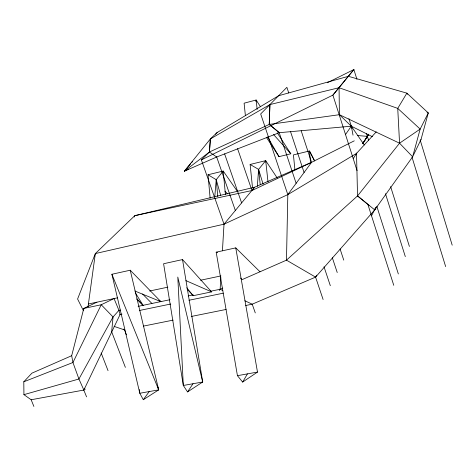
<?xml version="1.0" encoding="UTF-8"?>
<svg xmlns="http://www.w3.org/2000/svg" width="476" height="476" viewBox="0 0 476 476"><rect width="100%" height="100%" fill="white"/><g stroke="black" fill="none" stroke-linecap="round" stroke-linejoin="round"><path stroke-width="0.71" d="M288.73 92.939L286.885 87.334L260.681 113.954L287.819 194.607L286.481 260.158L315.576 277.115L323.109 299.511M219.234 290.491L220.132 289.265L220.84 277.407M222.429 250.792L224.017 224.178L201.372 159.912L209.446 151.999L269.232 124.42L339.418 114.698L399.56 143.199L412.632 156.794L374.719 209.886L315.576 277.115L252.209 304.188L245.681 305.503M427.031 112.193L428.287 112.931L420.159 129.085L412.632 156.794L421.004 139.557L428.287 112.931L406.873 93.153L348.42 76.309L278.627 95.724L217.104 132.542L210.356 138.927L209.428 152.005L184.361 171.193L216.687 157.003L279.233 132.697L351.318 126.194L372.416 136.719M257.337 186.294L258.611 169.402L265.697 160.65L277.187 177.935M83.675 309.912L83.794 308.43L96.908 302.177M214.771 196.671L216.223 179.684L223.208 171.051L237.572 191.632M88.012 306.883L95.337 253.571L134.803 215.67L254.595 187.223L311.566 162.328L354.263 140.837M71.68 355.715L83.794 308.43L101.239 304.753L114.032 298.553L118.941 310.334L120.107 314.463L83.859 390.04L31.154 399.757L23.931 394.652L23.8 381.794L31.934 373.148L71.68 355.715L72.941 362.504L78.933 379.003L83.859 390.04M255.761 101.352L256.142 100.002L244.105 103.185L245.402 115.727M265.299 162.036L265.697 160.65L250.12 164.458L252.53 187.859M260.229 184.694L258.611 169.402L250.12 164.458M217.776 196.546L216.229 179.684L208.036 174.763L210.136 198.266M134.208 217.008L134.803 215.67L251.965 190.525L311.566 162.328L301.183 130.787M376.046 207.274L374.719 209.886L357.541 195.916L356.518 153.409L376.248 131.864M374.88 209.256L375.54 207.976M371.518 215.789L375.499 208.042M315.576 277.115L316.659 275.188M259.997 271.778L235.751 247.877L216.187 252.179L237.435 375.683L242.647 382.067L247.431 373.886M353.228 158.639L356.816 152.986M362.801 143.573L368.781 134.155M187.199 289.2L193.226 295.697L211.588 291.877L182.522 259.581L163.595 263.746L183.314 385.477L187.556 391.915L192.982 383.745M345.505 134.512L351.693 125.646M134.815 290.997L160.864 301.623L130.222 270.219L111.902 274.259L139.795 393.259L143.3 399.721L149.22 391.564M420.135 140.747L421.004 139.557M83.395 310.62L77.594 299.017L95.337 253.571L224.017 224.178L287.819 194.607L311.566 162.328M240.547 278.032L242.07 279.644L286.481 260.158L357.541 195.916L399.56 143.199L420.159 129.085L397.734 108.385L339.055 87.721L269.91 104.583L210.356 138.927M224.017 224.178L254.595 187.223L251.965 190.525L237.566 148.649M190.525 163.917L184.361 171.193L188.264 169.111M191.471 162.792L192.423 161.673M215.652 134.232L217.104 132.542M186.628 169.278L184.361 171.193L210.386 138.921L209.428 152.005L216.687 157.003M242.647 382.067L257.492 372.077L235.751 247.877M187.556 391.915L202.705 381.996L182.522 259.581M143.3 399.721L158.698 389.862L130.222 270.219M287.819 194.607L356.518 153.409M327.369 82.735L353.864 69.544L356.952 79.385M201.372 159.912L332.897 95.117L353.864 69.544L332.897 95.117L357.065 170.634M210.684 291.235L220.132 289.265L222.792 288.099M86.572 396.871L83.508 389.332M23.8 381.794L72.941 362.504L101.239 304.753L113.05 316.962L111.664 331.802L125.378 367.377M23.931 394.652L78.933 379.003L113.05 316.962L118.941 310.334L120.363 310.043M266.429 137.38L279.007 156.658L290.794 153.766L277.252 132.756M208.036 174.763L223.208 171.051L225.434 194.642M88.417 303.98L117.667 297.786M149.666 291.009L167.844 287.159M200.569 280.233L220.929 275.925M138.111 306.348L169.974 299.713M188.145 295.929L193.238 294.87M119.768 314.541L121.951 314.095M139.432 310.483L170.753 304.015M188.966 300.261L223.196 293.192M143.395 326.114L173.139 320.122M191.275 316.469L226.094 309.448M157.342 385.62L158.698 389.862L139.795 393.259L139.313 389.582M237.435 375.683L257.492 372.077M357.333 135.511L367.371 136.362M216.187 252.179L217.633 252.458M114.133 326.393L124.534 329.916L126.39 334.771M185.908 280.62L211.588 291.877L210.404 290.997M220.132 289.265L222.804 290.509M244.86 300.767L252.209 304.188L255.285 312.91M123.302 329.1L124.534 329.916M159.061 300.362L160.864 301.623M279.305 132.649L269.249 124.42L269.91 104.583L269.249 124.42L279.233 132.697L296.131 183.308M357.541 195.916L368.977 205.317M364.253 144.96L351.318 126.194L339.418 114.698L339.055 87.721M136.832 299.118L143.062 305.33L135.422 292.907M142.598 294.043L151.939 303.486M224.952 191.185L227.54 193.845M137.017 298.976L143.08 305.312M273.575 134.559L290.794 153.766M407.795 94.248L406.873 93.153L397.734 108.385L399.56 143.199M186.681 287.79L193.226 295.697M260.521 106.797L256.142 100.002L257.153 109.438M267.613 136.945L279.007 156.658M31.154 399.757L33.891 406.456M111.902 274.259L158.698 389.862M84.561 388.202L85.091 389.547M101.15 352.978L108.04 370.655M216.711 157.074L235.346 210.487M224.595 153.837L241.618 202.907M324.001 266.768L330.326 285.707M290.509 131.578L304.081 172.508M332.331 257.754L337.234 272.546M340.084 248.972L343.755 260.128M348.92 118.667L351.984 128.276M367.906 204.501L393.765 285.314M376.796 206.239L398.347 273.956M366.496 133.595L368.71 140.61M385.447 193.655L405.314 256.6M390.612 186.592L409.408 246.455M412.067 157.366L445.655 266.602M420.243 140.265L452.2 245.164M258.611 169.402L263.133 184.301M216.223 179.684L220.715 195.416M351.318 126.194L353.031 135.148M265.697 160.65L268 181.933M294.9 169.664L293.43 154.89L309.448 150.975L314.571 160.852L309.448 150.975L310.542 162.727M368.591 134.458L362.736 143.669L368.573 134.482M202.705 381.996L183.314 385.477L177.792 277.062L202.705 381.996"/></g></svg>
